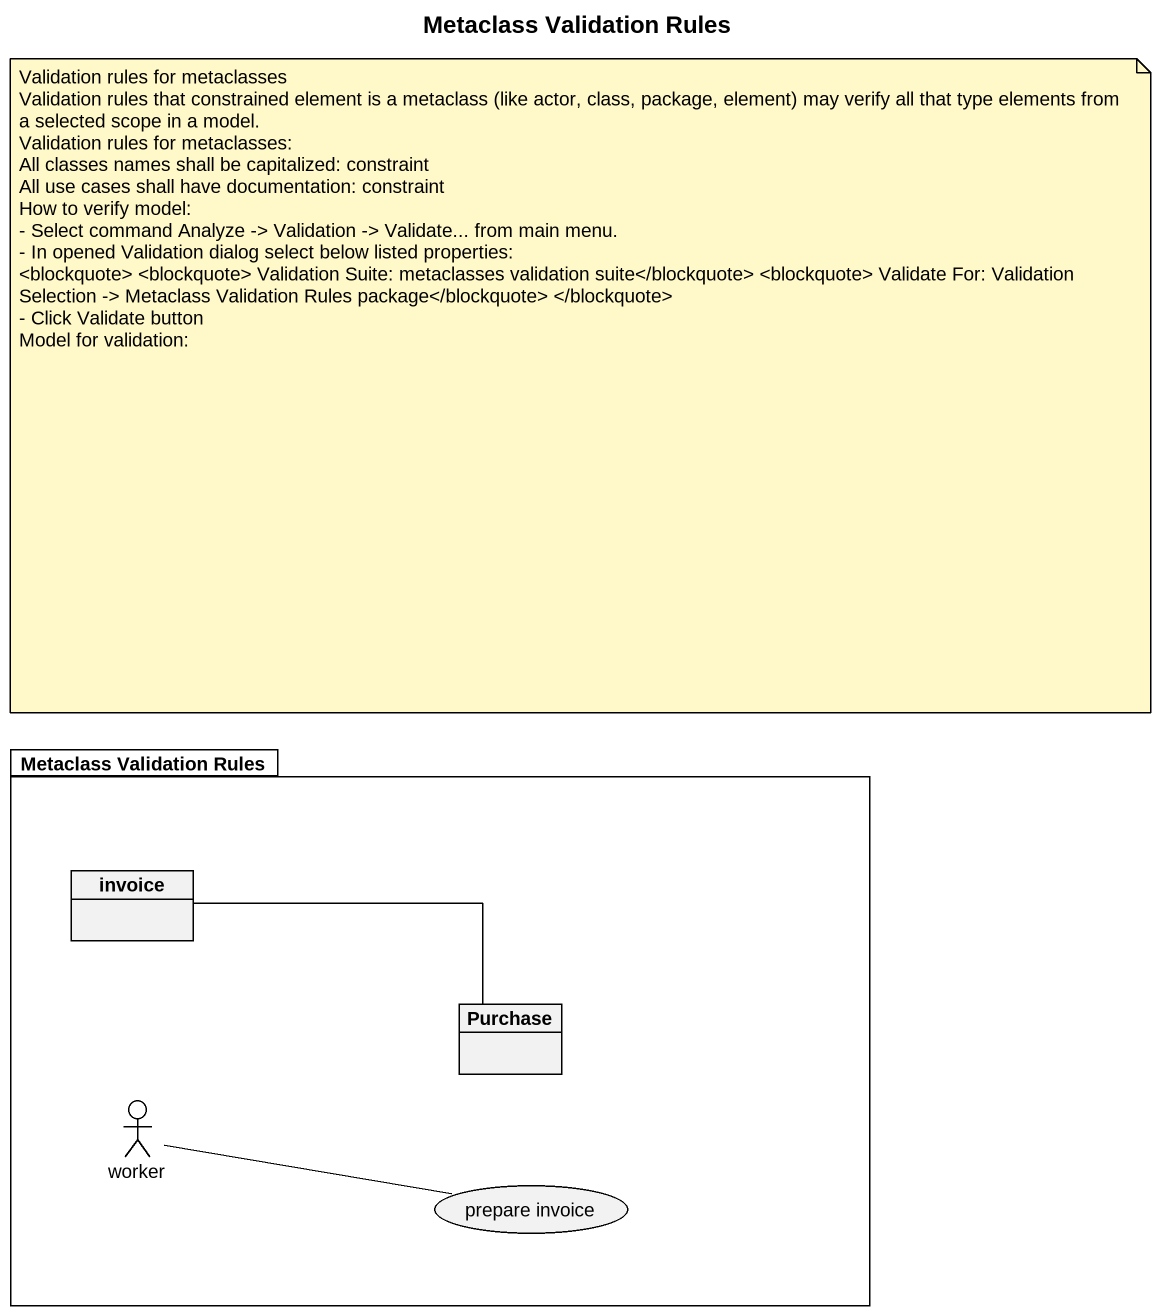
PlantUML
@startuml
title Metaclass Validation Rules
allowmixing
hide circle
hide empty members
package "Metaclass Validation Rules" as Metaclass_Validation_Rules {
  class invoice
  class Purchase
  actor worker
  usecase "prepare invoice" as prepare_invoice
}
invoice -right- Purchase
worker -right- prepare_invoice
note as N1
  Validation rules for metaclasses
  Validation rules that constrained element is a metaclass (like actor, class, package, element) may verify all that type elements from a selected scope in a model.
  Validation rules for metaclasses:
  All classes names shall be capitalized: constraint
  All use cases shall have documentation: constraint
  How to verify model:
  - Select command Analyze -> Validation -> Validate... from main menu.
  - In opened Validation dialog select below listed properties:
  <blockquote> <blockquote> Validation Suite: metaclasses validation suite</blockquote> <blockquote> Validate For: Validation Selection -> Metaclass Validation Rules package</blockquote> </blockquote>
  - Click Validate button
  Model for validation:
end note
@enduml
